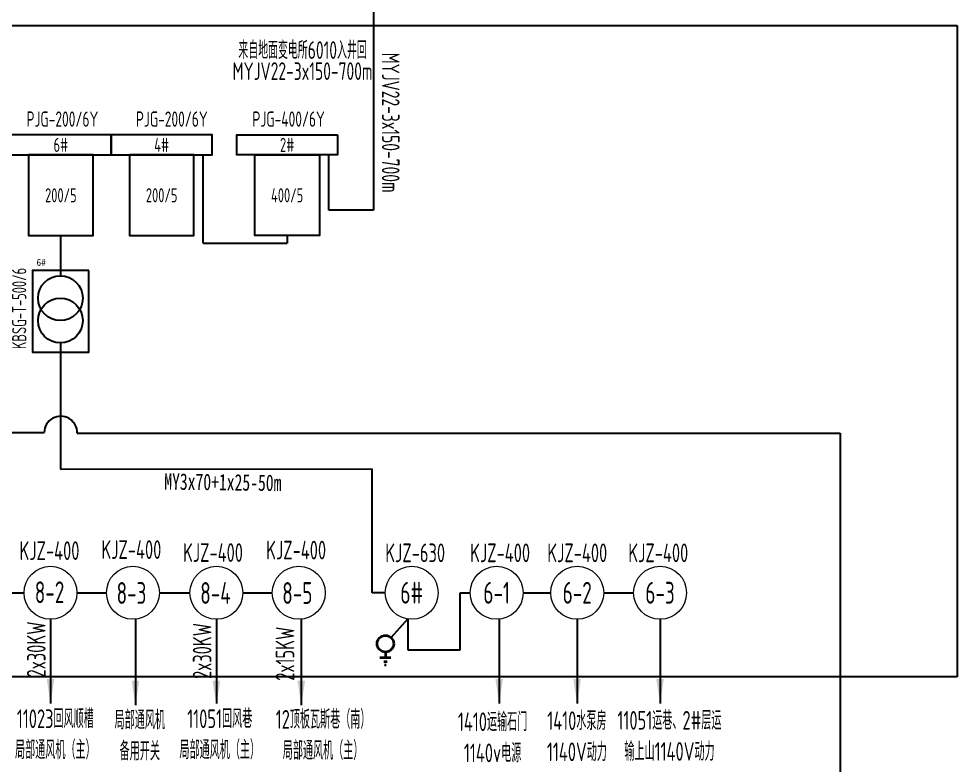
# Model space of a CAD drawing. Header units: millimetres. Extents: x -10061 to 3337, y -3023 to -418.
# Drawn here: x -9013.1 to -8692.9, y -2774.4 to -2519.7 of the extents above; entities that cross this region are included whole.
import ezdxf
from ezdxf.lldxf.tags import DXFTag

# ---------------------------------------------------------------- set-up
doc = ezdxf.new("R2010")
doc.units = ezdxf.units.MM
doc.layers.add('图框内框', color=16, linetype='Continuous', lineweight=100)
doc.styles.add('仿宋_GB2312', font='', dxfattribs={"width": 0.7, "height": 3})
doc.styles.add('国标', font='gbenor.shx', dxfattribs={"width": 0.75, "height": 3.5, "bigfont": 'gbcbig.shx'})
doc.styles.add('样式 1', font='simhei.ttf')
doc.styles.get('仿宋_GB2312').set_extended_font_data('FangSong_GB2312')
tags = doc.linetypes.add('ACAD_ISO02W100', pattern=[15, 12, -3]).pattern_tags.tags
tags[6:7] = [DXFTag(74, 4), DXFTag(75, 0), DXFTag(340, '0'), DXFTag(46, 1.0), DXFTag(50, 0.0), DXFTag(44, 0.0), DXFTag(45, 0.0)]
tags[4:5] = [DXFTag(74, 4), DXFTag(75, 0), DXFTag(340, '0'), DXFTag(46, 1.0), DXFTag(50, 0.0), DXFTag(44, 0.0), DXFTag(45, 0.0)]
tags = doc.linetypes.add('HIDDEN', pattern=[0.375, 0.25, -0.125]).pattern_tags.tags
tags[6:7] = [DXFTag(74, 4), DXFTag(75, 0), DXFTag(340, '0'), DXFTag(46, 1.0), DXFTag(50, 0.0), DXFTag(44, 0.0), DXFTag(45, 0.0)]
tags[4:5] = [DXFTag(74, 4), DXFTag(75, 0), DXFTag(340, '0'), DXFTag(46, 1.0), DXFTag(50, 0.0), DXFTag(44, 0.0), DXFTag(45, 0.0)]

msp = doc.modelspace()

# ---------------------------------------------------------------- hatches: boundary and pattern name
at = {"linetype": 'ByBlock'}
h = msp.add_hatch(color=256, dxfattribs=at)
h.paths.add_polyline_path([(-9000.98, -2744.99), (-9002.28, -2744.99), (-9002.28, -2753.33)])
h.paths.add_polyline_path([(-9002.28, -2753.33), (-9002.28, -2744.99), (-9003.59, -2744.99)])
h = msp.add_hatch(color=256, dxfattribs=at)
h.paths.add_polyline_path([(-9000.98, -2744.99), (-9002.28, -2744.99), (-9002.28, -2753.33)])
h.paths.add_polyline_path([(-9002.28, -2753.33), (-9002.28, -2744.99), (-9003.59, -2744.99)])
h = msp.add_hatch(color=256, dxfattribs=at)
h.paths.add_polyline_path([(-8972, -2745.59), (-8973.3, -2745.59), (-8973.3, -2753.93)])
h.paths.add_polyline_path([(-8973.3, -2753.93), (-8973.3, -2745.59), (-8974.61, -2745.59)])
h = msp.add_hatch(color=256, dxfattribs=at)
h.paths.add_polyline_path([(-8972, -2745.59), (-8973.3, -2745.59), (-8973.3, -2753.93)])
h.paths.add_polyline_path([(-8973.3, -2753.93), (-8973.3, -2745.59), (-8974.61, -2745.59)])
h = msp.add_hatch(color=256, dxfattribs=at)
h.paths.add_polyline_path([(-8944.38, -2745.59), (-8945.68, -2745.59), (-8945.68, -2753.93)])
h.paths.add_polyline_path([(-8945.68, -2753.93), (-8945.68, -2745.59), (-8946.99, -2745.59)])
h = msp.add_hatch(color=256, dxfattribs=at)
h.paths.add_polyline_path([(-8944.38, -2745.59), (-8945.68, -2745.59), (-8945.68, -2753.93)])
h.paths.add_polyline_path([(-8945.68, -2753.93), (-8945.68, -2745.59), (-8946.99, -2745.59)])
h = msp.add_hatch(color=256, dxfattribs=at)
h.paths.add_polyline_path([(-8915.4, -2745.59), (-8916.7, -2745.59), (-8916.7, -2753.93)])
h.paths.add_polyline_path([(-8916.7, -2753.93), (-8916.7, -2745.59), (-8918.01, -2745.59)])
h = msp.add_hatch(color=256, dxfattribs=at)
h.paths.add_polyline_path([(-8915.4, -2745.59), (-8916.7, -2745.59), (-8916.7, -2753.93)])
h.paths.add_polyline_path([(-8916.7, -2753.93), (-8916.7, -2745.59), (-8918.01, -2745.59)])
h = msp.add_hatch(color=7, dxfattribs=at)
h.paths.add_polyline_path([(-8847.87, -2744.99), (-8849.18, -2744.99), (-8849.18, -2753.33)])
h.paths.add_polyline_path([(-8849.18, -2753.33), (-8849.18, -2744.99), (-8850.48, -2744.99)])
h = msp.add_hatch(color=7, dxfattribs=at)
h.paths.add_polyline_path([(-8821.28, -2744.99), (-8822.59, -2744.99), (-8822.59, -2753.33)])
h.paths.add_polyline_path([(-8822.59, -2753.33), (-8822.59, -2744.99), (-8823.89, -2744.99)])
h = msp.add_hatch(color=7, dxfattribs=at)
h.paths.add_polyline_path([(-8792.98, -2744.99), (-8794.28, -2744.99), (-8794.28, -2753.33)])
h.paths.add_polyline_path([(-8794.28, -2753.33), (-8794.28, -2744.99), (-8795.59, -2744.99)])
h = msp.add_hatch(color=7, dxfattribs=at)
h.paths.add_polyline_path([(-8792.98, -2744.99), (-8794.28, -2744.99), (-8794.28, -2753.33)])
h.paths.add_polyline_path([(-8794.28, -2753.33), (-8794.28, -2744.99), (-8795.59, -2744.99)])

# ---------------------------------------------------------------- linework, layer by layer
for p, q in [((-8907.35, -2584.97), (-8907.35, -2566.18)), ((-8907.35, -2584.97), (-8907.35, -2566.18)), ((-8892.02, -2584.97), (-8907.35, -2584.97)), ((-8998.84, -2593.7), (-8998.84, -2607.42)), ((-8921.53, -2593.7), (-8921.53, -2596.23)), ((-8950.24, -2596.23), (-8921.53, -2596.23)), ((-8998.84, -2630.32), (-8998.84, -2648.49)), ((-8892.52, -2715.57), (-8892.52, -2673.34)), ((-8892.52, -2673.34), (-8892.52, -2673.34)), ((-9021.38, -2715.57), (-9011.31, -2715.57)), ((-8989.03, -2715.57), (-8983.18, -2715.57)), ((-8862.44, -2715.57), (-8859.07, -2715.57)), ((-8841.02, -2715.57), (-8831.57, -2715.57)), ((-8813.38, -2715.57), (-8803.31, -2715.57)), ((-9002.28, -2724.59), (-9002.28, -2731.64)), ((-9002.28, -2724.59), (-9002.28, -2752.25)), ((-8973.3, -2724.55), (-8973.3, -2753.93)), ((-8945.68, -2724.59), (-8945.68, -2752.25)), ((-8916.7, -2724.55), (-8916.7, -2753.93)), ((-8849.13, -2724.54), (-8849.13, -2753.33)), ((-8849.13, -2724.54), (-8849.13, -2753.33)), ((-8822.54, -2724.59), (-8822.54, -2753.33)), ((-8822.54, -2724.59), (-8822.54, -2753.33)), ((-8794.28, -2724.59), (-8794.28, -2753.33)), ((-8794.28, -2724.59), (-8794.28, -2753.33)), ((-9002.28, -2736.39), (-9002.28, -2753.33)), ((-9002.28, -2736.39), (-9002.28, -2753.33)), ((-8945.68, -2736.39), (-8945.68, -2753.33)), ((-8945.68, -2736.39), (-8945.68, -2753.33))]:
    msp.add_line(p, q)
for p, q in [((-8993.26, -2715.57), (-8983.18, -2715.57)), ((-8965.13, -2715.57), (-8954.71, -2715.57)), ((-8936.66, -2715.57), (-8926.58, -2715.57))]:
    msp.add_line(p, q, dxfattribs=at)
at = {"color": 7, "linetype": 'ByBlock'}
msp.add_line((-8888.05, -2715.57), (-8892.52, -2715.57), dxfattribs=at)
at = {"color": 7, "linetype": 'ByBlock', "lineweight": -3, "ltscale": 0.5}
for p, q in [((-8862.44, -2735.08), (-8862.44, -2715.57)), ((-8880.37, -2724.49), (-8886.04, -2730.89)), ((-8880.37, -2724.49), (-8880.37, -2735.08)), ((-8880.37, -2735.08), (-8862.44, -2735.08))]:
    msp.add_line(p, q, dxfattribs=at)
at = {"color": 7, "linetype": 'ByBlock', "lineweight": 35}
for p, q in [((-8889.9, -2737.7), (-8886.12, -2737.7)), ((-8888.01, -2735.81), (-8888.01, -2737.7)), ((-8888.58, -2739.03), (-8887.44, -2739.03)), ((-8888.3, -2740.16), (-8887.73, -2740.16))]:
    msp.add_line(p, q, dxfattribs=at)
at = {"color": 7, "linetype": 'ByBlock', "lineweight": -3}
for points in [[(-9015.95, -2559.3), (-9015.95, -2566.18), (-8981.55, -2566.18), (-8981.55, -2559.3)], [(-8981.55, -2559.3), (-8981.55, -2566.18), (-8947.15, -2566.18), (-8947.15, -2559.3)], [(-9009.76, -2566.18), (-9009.76, -2593.7), (-8987.74, -2593.7), (-8987.74, -2566.18)], [(-8975.36, -2566.18), (-8975.36, -2593.7), (-8953.34, -2593.7), (-8953.34, -2566.18)]]:
    msp.add_lwpolyline(points, close=True, dxfattribs=at)
at = {"color": 7, "linetype": 'ByBlock', "lineweight": 25}
for points in [[(-8904.33, -2559.3), (-8904.33, -2566.18), (-8938.73, -2566.18), (-8938.73, -2559.3)], [(-8910.52, -2566.18), (-8910.52, -2593.7), (-8932.54, -2593.7), (-8932.54, -2566.18)]]:
    msp.add_lwpolyline(points, close=True, dxfattribs=at)
at = {"color": 7, "linetype": 'ByBlock'}
msp.add_lwpolyline([(-8989.22, -2605.56), (-9008.46, -2605.56), (-9008.46, -2633.52), (-8989.22, -2633.52)], close=True, dxfattribs=at)
for centre in [(-8998.91, -2615.05), (-8998.91, -2622.69)]:
    msp.add_circle(centre, 7.64, dxfattribs=at)
at = {"linetype": 'ByBlock', "lineweight": 15}
for centre in [(-9002.28, -2715.57), (-8974.16, -2715.57), (-8945.68, -2715.57), (-8917.56, -2715.57)]:
    msp.add_circle(centre, 9.03, dxfattribs=at)
at = {"color": 7, "linetype": 'ByBlock', "lineweight": 15}
for centre in [(-8879.02, -2715.57), (-8850.04, -2715.57), (-8822.54, -2715.57), (-8794.28, -2715.57)]:
    msp.add_circle(centre, 9.03, dxfattribs=at)
at = {"color": 7, "linetype": 'ByBlock', "lineweight": 35}
msp.add_circle((-8888.01, -2732.96), 2.85, dxfattribs=at)
at = {"layer": '图框内框', "color": 0, "lineweight": -3}
for p, q in [((-8892.02, -2343.18), (-8892.02, -2584.97)), ((-8950.24, -2596.23), (-8950.24, -2566.18)), ((-8998.84, -2648.47), (-8998.84, -2673.43)), ((-8998.84, -2673.43), (-8892.52, -2673.34))]:
    msp.add_line(p, q, dxfattribs=at)
at = {"layer": '图框内框', "color": 0, "linetype": 'ACAD_ISO02W100', "lineweight": -3}
for p, q in [((-9128.83, -2522.01), (-8692.87, -2522.01)), ((-8692.87, -2522.01), (-8692.87, -2744.29)), ((-8692.87, -2744.29), (-9607.84, -2744.29))]:
    msp.add_line(p, q, dxfattribs=at)
at = {"layer": '图框内框', "color": 3, "linetype": 'HIDDEN', "lineweight": -3}
for p, q in [((-9028.21, -2660.88), (-9004.43, -2660.88)), ((-8993.19, -2661.07), (-8732.77, -2661.07)), ((-8732.77, -2661.07), (-8732.77, -2827.81))]:
    msp.add_line(p, q, dxfattribs=at)
msp.add_arc((-8998.8, -2660.98), 5.63, 358.9307, 178.9307, dxfattribs=at)

# ---------------------------------------------------------------- texts
at = {"color": 7, "linetype": 'ByBlock', "attachment_point": 5}
for s, insert, char_height, width, style in [('来自地面变电所6010入井回', (-8916.28, -2530.44), 6.0203, 61.9582, '国标'), ('MYJV22-3x150-700m', (-8916.28, -2537.58), 6.0203, 61.9582, '国标'), ('6#', (-9005.46, -2602.84), 2.339, 3.7687, '样式 1')]:
    msp.add_mtext(s, dxfattribs=dict(at, insert=insert, char_height=char_height, width=width, style=style))
at = {"color": 7, "linetype": 'ByBlock', "insert": (-8886.19, -2555.15), "char_height": 6.0203, "width": 61.9582, "attachment_point": 5, "rotation": 270, "style": '国标'}
msp.add_mtext('MYJV22-3x150-700m', dxfattribs=at)
at = {"color": 7, "linetype": 'ByBlock', "lineweight": 25, "attachment_point": 5, "style": '国标'}
for s, insert, char_height, width in [('PJG-200/6Y', (-8998.23, -2553.94), 5.212, 137.606), ('PJG-200/6Y', (-8960.9, -2553.94), 5.212, 137.606), ('PJG-400/6Y', (-8921.04, -2553.94), 5.212, 137.606), ('6#', (-8998.75, -2562.74), 4.816, 34.4015), ('4#', (-8964.35, -2562.74), 4.816, 34.4015), ('2#', (-8921.53, -2562.74), 4.816, 34.4015), ('200/5', (-8998.75, -2579.94), 4.816, 22.017), ('200/5', (-8964.35, -2579.94), 4.816, 22.017), ('400/5', (-8921.53, -2579.94), 4.816, 22.017)]:
    msp.add_mtext(s, dxfattribs=dict(at, insert=insert, char_height=char_height, width=width))
at = {"color": 1, "linetype": 'ByBlock', "lineweight": -3, "insert": (-9012.97, -2618.57), "char_height": 4.8162, "width": 41.3251, "attachment_point": 5, "rotation": 90, "style": '国标'}
msp.add_mtext('{\\C256;KBSG-T-500/6}', dxfattribs=at)
at = {"color": 7, "lineweight": 15, "insert": (-8943.47, -2677.87), "char_height": 5.6, "width": 123.9863, "attachment_point": 5, "rotation": 359.2485, "style": '仿宋_GB2312'}
msp.add_mtext('MY3x70+1x25-50m', dxfattribs=at)
at = {"linetype": 'ByBlock', "lineweight": -3, "attachment_point": 5, "rotation": 0, "style": '国标'}
for s, insert, char_height, width in [('KJZ-400', (-9002.65, -2701.21), 6.371, 26.7536), ('KJZ-400', (-8974.7, -2700.84), 6.371, 26.7536), ('KJZ-400', (-8946.84, -2701.86), 6.371, 26.7536), ('KJZ-400', (-8918.47, -2701.01), 6.371, 26.7536), ('8-2', (-9002.61, -2715.4), 7.432, 17.2933), ('8-3', (-8974.66, -2715.66), 7.432, 17.2933), ('8-4', (-8945.99, -2715.66), 7.432, 17.2933), ('8-5', (-8918.06, -2715.66), 7.432, 17.2933)]:
    msp.add_mtext(s, dxfattribs=dict(at, insert=insert, char_height=char_height, width=width))
at = {"color": 7, "linetype": 'ByBlock', "lineweight": -3, "attachment_point": 5, "style": '国标'}
for s, insert, char_height, width in [('KJZ-630', (-8877.85, -2701.95), 6.371, 26.7536), ('KJZ-400', (-8848.87, -2701.95), 6.371, 26.7536), ('KJZ-400', (-8822.54, -2701.95), 6.371, 26.7536), ('KJZ-400', (-8794.89, -2701.95), 6.371, 26.7536), ('6#', (-8879.02, -2715.57), 7.432, 16.7115), ('6-1', (-8850.04, -2715.57), 7.432, 16.7115), ('6-2', (-8822.54, -2715.57), 7.432, 17.2933), ('6-3', (-8794.28, -2715.57), 7.432, 17.2933)]:
    msp.add_mtext(s, dxfattribs=dict(at, insert=insert, char_height=char_height, width=width))
at = {"linetype": 'ByBlock', "char_height": 6.371, "width": 37.0452, "attachment_point": 5, "rotation": 90, "style": '国标'}
for s, insert in [('2x30KW', (-9007.15, -2734.93)), ('2x30KW', (-8950.55, -2735.45)), ('2x15KW', (-8922.27, -2736.38))]:
    msp.add_mtext(s, dxfattribs=dict(at, insert=insert))
at = {"linetype": 'ByBlock', "lineweight": -3, "attachment_point": 5, "style": '国标'}
for s, insert, char_height, width in [('11023回风顺槽\\P局部通风机（主）', (-9000.63, -2763.93), 6.371, 26.7536), ('局部通风机备用开关', (-8971.81, -2764.31), 6.371, 19.9738), ('11051回风巷\\P局部通风机（主）', (-8944.53, -2763.93), 6.371, 26.7536), ('12顶板瓦斯巷（南）局部通风机（主）', (-8909.27, -2764.15), 6.3707, 34.7847), ('1410运输石门1140v电源', (-8851.42, -2764.9), 6.3707, 25.7921), ('1410{\\Ftxt,gbcbig|c134;水泵房}1140V{\\Ftxt,gbcbig|c134;动力}', (-8822.65, -2764.55), 6.3707, 25.7921), ('11051运巷、2#{\\Ftxt,gbcbig|c134;层运输上山}1140V{\\Ftxt,gbcbig|c134;动力}', (-8791.07, -2764.43), 6.3707, 35.6895)]:
    msp.add_mtext(s, dxfattribs=dict(at, insert=insert, char_height=char_height, width=width))

doc.saveas('drawing.dxf')
